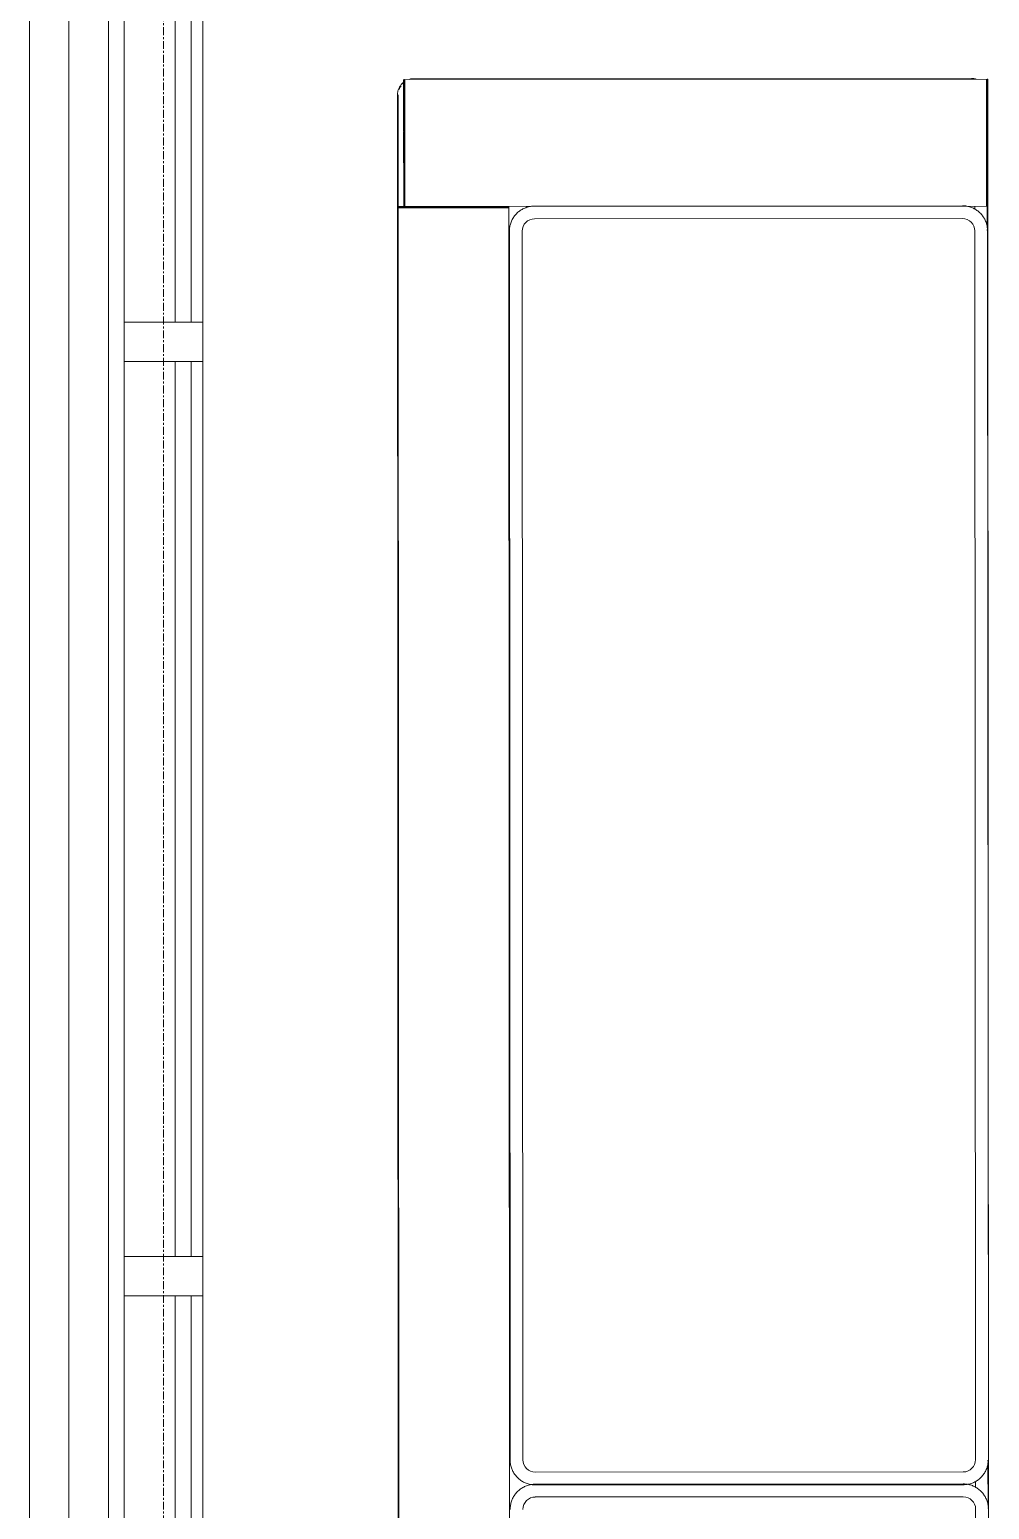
# Model space of a CAD drawing. Header units: inches. Extents: x -1714 to 1984, y -1043 to 970.
# Drawn here: x -1413.4 to -1352.4, y -6.3 to 87.7 of the extents above; entities that cross this region are included whole.
import ezdxf

# ---------------------------------------------------------------- set-up
doc = ezdxf.new("R2010")
doc.units = ezdxf.units.IN
doc.header["$MEASUREMENT"] = 0
doc.linetypes.add('Grid Line 1_2_', pattern=[0.875, 0.5, -0.125, 0.125, -0.125])
for name, color, linetype, lineweight in [('A-GENM', 13, 'Continuous', 9), ('A-GLAZ-CURT', 52, 'Continuous', 9), ('A-GLAZ-CWMG', 51, 'Continuous', 9), ('I-FURN', 30, 'Continuous', 9), ('Q-SPCQ', 91, 'Continuous', 9), ('S-BEAM', 12, 'Continuous', 9), ('S-GRID', 1, 'Continuous', 9)]:
    doc.layers.add(name, color=color, linetype=linetype, lineweight=lineweight)

# ---------------------------------------------------------------- blocks, each defined once
blk = doc.blocks.new('System Panel - Glazed-1362949-L2 - Architectural')
at = {"layer": 'A-GLAZ-CURT', "lineweight": 13}
for p, q in [((27.792, 1.75), (-27.792, 1.75)), ((-27.792, 1.75), (-27.792, 0.75)), ((27.792, 0.75), (27.792, 1.75)), ((-27.792, 0.75), (27.792, 0.75))]:
    blk.add_line(p, q, dxfattribs=at)
blk = doc.blocks.new('System Panel - Glazed-1362950-L2 - Architectural')
at = {"layer": 'A-GLAZ-CURT', "lineweight": 13}
for p, q in [((28.417, 1.75), (-28.417, 1.75)), ((-28.417, 1.75), (-28.417, 0.75)), ((28.417, 0.75), (28.417, 1.75)), ((-28.417, 0.75), (28.417, 0.75))]:
    blk.add_line(p, q, dxfattribs=at)
blk = doc.blocks.new('Rectangular Mullion - 2_5_ x 5_ rectangular-1362945-L2 - Architectural')
at = {"layer": 'A-GLAZ-CWMG'}
for p, q in [((-1407.351, 69.127), (-1407.351, 124.71)), ((-1402.351, 69.127), (-1402.351, 124.71))]:
    blk.add_line(p, q, dxfattribs=at)
blk = doc.blocks.new('Rectangular Mullion - 2_5_ x 5_ rectangular-1362946-L2 - Architectural')
at = {"layer": 'A-GLAZ-CWMG'}
for p, q in [((-1407.351, 9.793), (-1407.351, 66.627)), ((-1402.351, 9.793), (-1402.351, 66.627))]:
    blk.add_line(p, q, dxfattribs=at)
blk = doc.blocks.new('Rectangular Mullion - 2_5_ x 5_ rectangular-1362690-L2 - Architectural')
at = {"layer": 'A-GLAZ-CWMG', "lineweight": 20}
for p, q in [((-1.25, 2.5), (1.25, 2.5)), ((-1.25, -2.5), (-1.25, 2.5)), ((1.25, 2.5), (1.25, -2.5)), ((1.25, -2.5), (-1.25, -2.5))]:
    blk.add_line(p, q, dxfattribs=at)
blk = doc.blocks.new('Kawneer Versoleil Sunshade - 6_ Blade At 5_-1422621-L2 - Architectural')
at = {"layer": 'A-GENM'}
for p, q in [((186.87, 2.5), (-180.255, 2.5)), ((186.87, 2.5), (-180.255, 2.5)), ((-180.255, -2.5), (186.87, -2.5))]:
    blk.add_line(p, q, dxfattribs=at)
at = {"layer": 'S-BEAM'}
for p, q in [((186.87, 2.5), (-180.255, 2.5)), ((-180.255, 0), (186.87, 0)), ((-180.255, -2.5), (186.87, -2.5))]:
    blk.add_line(p, q, dxfattribs=at)
blk = doc.blocks.new('3_Seater_Sofa_-_Fully_Parametric_16203 _1_ - 3_Seater_Sofa_-_Fully_Parametric_16203 _1_-1473010-L2 - Architectural')
at = {"layer": 'I-FURN'}
for p, q in [((-89.231, 37.402), (-89.231, 0.394)), ((-89.026, 37.402), (-89.231, 37.402)), ((-88.548, 37.402), (-89.026, 37.402)), ((-83.238, 37.402), (-88.548, 37.402)), ((-88.49, 37.412), (-88.529, 37.401)), ((-85.891, 37.441), (-88.443, 37.441)), ((-84.536, 37.441), (-85.553, 37.441)), ((-81.947, 37.441), (-84.208, 37.441)), ((-82.648, 37.402), (-83.238, 37.402)), ((-81.16, 37.402), (-82.648, 37.402)), ((81.947, 37.441), (-81.947, 37.441)), ((-81.2, 37.362), (-81.201, 37.362)), ((-81.16, 3.919), (-81.16, 37.402)), ((-79.787, 37.401), (-81.16, 37.401)), ((-79.619, 37.401), (-79.682, 37.401)), ((-1.575, 37.427), (-79.585, 37.427)), ((-1.477, 37.401), (-1.54, 37.401)), ((1.373, 37.401), (-1.373, 37.401)), ((1.54, 37.401), (1.477, 37.401)), ((79.585, 37.427), (1.575, 37.427)), ((-89.27, 36.417), (-89.27, 0.984)), ((-81.185, 35.827), (-81.185, 8.661)), ((-80.975, 36.614), (-81.163, 36.614)), ((-80.975, 36.614), (-81.163, 36.614)), ((-80.372, 35.827), (-80.372, 8.661)), ((-80.372, 35.827), (-80.372, 8.661)), ((-1.575, 36.614), (-79.585, 36.614)), ((-1.575, 36.614), (-79.585, 36.614)), ((-0.787, 8.661), (-0.787, 35.827)), ((-0.787, 8.661), (-0.787, 35.827)), ((0.185, 36.614), (-0.185, 36.614)), ((0.185, 36.614), (-0.185, 36.614)), ((-0.025, 35.827), (-0.025, 8.661)), ((0.025, 8.661), (0.025, 35.827)), ((0.787, 35.827), (0.787, 8.661)), ((0.787, 35.827), (0.787, 8.661)), ((79.585, 36.614), (1.575, 36.614)), ((79.585, 36.614), (1.575, 36.614)), ((-79.585, 7.874), (-1.575, 7.874)), ((-79.585, 7.874), (-1.575, 7.874)), ((81.12, 7.026), (-81.12, 7.026)), ((-81.12, 7.026), (-81.12, 4.664)), ((-81.081, 6.952), (-81.081, 6.904)), ((-79.585, 7.062), (-1.575, 7.062)), ((-81.16, 3.919), (-81.16, 0.787)), ((-81.12, 4.664), (-81.12, 3.919)), ((-81.12, 0.787), (-81.12, 3.919)), ((-81.081, 0.787), (-81.081, 3.919)), ((-89.231, 0.394), (-89.026, 0.394)), ((-89.026, 0.394), (-88.548, 0.394)), ((-88.548, 0.394), (-83.238, 0.394)), ((-88.443, 0.354), (-87.57, 0.354)), ((-88.246, 0.001), (-81.12, 0.001)), ((-87.24, 0.354), (-86.219, 0.354)), ((-85.88, 0.354), (-81.947, 0.354)), ((-83.238, 0.394), (-82.648, 0.394)), ((-82.648, 0.394), (-81.16, 0.394)), ((-81.16, 0.394), (-81.16, 0.787)), ((-81.12, 0.787), (-81.12, 0)), ((-88.246, -0.039), (88.246, -0.039)), ((-81.12, 0), (81.12, 0))]:
    blk.add_line(p, q, dxfattribs=at)
at = {"layer": 'I-FURN', "flags": 128}
for points in [[(-89.227, 36.711), (-89.238, 36.671), (-89.247, 36.632), (-89.255, 36.591), (-89.261, 36.551), (-89.266, 36.51), (-89.269, 36.469), (-89.27, 36.428), (-89.27, 36.417)], [(-89.23, 37.403), (-89.23, 37.405), (-89.23, 37.406), (-89.23, 37.408), (-89.23, 37.409), (-89.229, 37.411), (-89.229, 37.412), (-89.229, 37.414), (-89.228, 37.415), (-89.227, 37.417), (-89.227, 37.418), (-89.226, 37.42), (-89.225, 37.421), (-89.224, 37.422), (-89.224, 37.424), (-89.223, 37.425), (-89.222, 37.426), (-89.221, 37.428), (-89.22, 37.429), (-89.219, 37.43), (-89.217, 37.431), (-89.216, 37.432), (-89.215, 37.433), (-89.214, 37.434), (-89.212, 37.435), (-89.211, 37.436), (-89.21, 37.436), (-89.208, 37.437), (-89.207, 37.438), (-89.205, 37.438), (-89.204, 37.439), (-89.202, 37.439), (-89.201, 37.44), (-89.199, 37.44), (-89.198, 37.44), (-89.196, 37.441), (-89.195, 37.441), (-89.193, 37.441), (-89.192, 37.441), (-89.191, 37.441)], [(-89.191, 37.441), (-89.191, 37.441), (-89.189, 37.441), (-89.186, 37.441), (-89.182, 37.441), (-89.176, 37.441), (-89.17, 37.441), (-89.162, 37.441), (-89.153, 37.441), (-89.143, 37.441), (-89.132, 37.441), (-89.12, 37.441), (-89.107, 37.441), (-89.092, 37.441), (-89.077, 37.441), (-89.06, 37.441), (-89.043, 37.441), (-89.025, 37.441), (-89.005, 37.441), (-88.985, 37.441), (-88.964, 37.441), (-88.942, 37.441)], [(-89.007, 37.441), (-89.02, 37.441), (-89.032, 37.441), (-89.043, 37.441), (-89.055, 37.441), (-89.066, 37.441), (-89.076, 37.441), (-89.086, 37.441), (-89.096, 37.441), (-89.106, 37.441), (-89.115, 37.441), (-89.123, 37.441), (-89.131, 37.441), (-89.139, 37.441), (-89.146, 37.441), (-89.153, 37.441), (-89.159, 37.441), (-89.165, 37.441), (-89.17, 37.441), (-89.174, 37.441), (-89.178, 37.441), (-89.182, 37.441), (-89.185, 37.441), (-89.187, 37.441), (-89.189, 37.441), (-89.19, 37.441), (-89.191, 37.441), (-89.191, 37.441)], [(-89.191, 37.362), (-89.191, 37.362), (-89.19, 37.362), (-89.189, 37.362), (-89.187, 37.362), (-89.184, 37.362), (-89.181, 37.362), (-89.177, 37.362), (-89.173, 37.362), (-89.168, 37.362), (-89.163, 37.362), (-89.157, 37.362), (-89.151, 37.362), (-89.144, 37.362), (-89.137, 37.362), (-89.129, 37.362), (-89.121, 37.362), (-89.112, 37.362), (-89.103, 37.362), (-89.094, 37.362), (-89.084, 37.362), (-89.073, 37.362), (-89.063, 37.362), (-89.051, 37.362), (-89.04, 37.362), (-89.028, 37.362), (-89.016, 37.362), (-89.007, 37.362)], [(-88.545, 37.441), (-88.592, 37.441), (-88.639, 37.441), (-88.685, 37.441), (-88.731, 37.441), (-88.777, 37.441), (-88.822, 37.441), (-88.867, 37.441), (-88.911, 37.441), (-88.954, 37.441), (-88.996, 37.441), (-89.007, 37.441)], [(-89.007, 37.362), (-88.965, 37.362), (-88.922, 37.362), (-88.879, 37.362), (-88.834, 37.362), (-88.789, 37.362), (-88.744, 37.362), (-88.698, 37.362), (-88.651, 37.362), (-88.604, 37.362), (-88.557, 37.362), (-88.545, 37.362)], [(-88.629, 37.441), (-88.6, 37.441), (-88.57, 37.441), (-88.541, 37.441), (-88.511, 37.441), (-88.481, 37.441), (-88.451, 37.441), (-88.443, 37.441)], [(-83.246, 37.441), (-83.991, 37.441), (-84.742, 37.441), (-85.495, 37.441), (-86.251, 37.441), (-87.008, 37.441), (-87.764, 37.441), (-88.519, 37.441), (-88.545, 37.441)], [(-88.545, 37.362), (-87.79, 37.362), (-87.034, 37.362), (-86.277, 37.362), (-85.521, 37.362), (-84.767, 37.362), (-84.017, 37.362), (-83.271, 37.362), (-83.246, 37.362)], [(-82.685, 37.441), (-82.696, 37.441), (-82.708, 37.441), (-82.721, 37.441), (-82.735, 37.441), (-82.75, 37.441), (-82.766, 37.441), (-82.783, 37.441), (-82.801, 37.441), (-82.82, 37.441), (-82.84, 37.441), (-82.861, 37.441), (-82.883, 37.441), (-82.905, 37.441), (-82.929, 37.441), (-82.953, 37.441), (-82.977, 37.441), (-83.003, 37.441), (-83.029, 37.441), (-83.055, 37.441), (-83.082, 37.441), (-83.11, 37.441), (-83.138, 37.441), (-83.166, 37.441), (-83.195, 37.441), (-83.224, 37.441), (-83.246, 37.441)], [(-83.246, 37.362), (-83.216, 37.362), (-83.187, 37.362), (-83.159, 37.362), (-83.13, 37.362), (-83.102, 37.362), (-83.075, 37.362), (-83.048, 37.362), (-83.022, 37.362), (-82.996, 37.362), (-82.971, 37.362), (-82.946, 37.362), (-82.922, 37.362), (-82.899, 37.362), (-82.877, 37.362), (-82.856, 37.362), (-82.835, 37.362), (-82.815, 37.362), (-82.796, 37.362), (-82.778, 37.362), (-82.762, 37.362), (-82.746, 37.362), (-82.731, 37.362), (-82.717, 37.362), (-82.704, 37.362), (-82.693, 37.362), (-82.685, 37.362)], [(-81.199, 37.441), (-81.218, 37.441), (-81.277, 37.441), (-81.374, 37.441), (-81.51, 37.441), (-81.684, 37.441), (-81.896, 37.441), (-82.147, 37.441), (-82.434, 37.441), (-82.685, 37.441)], [(-82.685, 37.362), (-82.368, 37.362), (-82.089, 37.362), (-81.847, 37.362), (-81.643, 37.362), (-81.477, 37.362), (-81.349, 37.362), (-81.261, 37.362), (-81.211, 37.362), (-81.199, 37.362)], [(-81.947, 37.441), (-81.917, 37.441), (-81.887, 37.441), (-81.857, 37.441), (-81.828, 37.441), (-81.798, 37.441), (-81.769, 37.441), (-81.74, 37.441), (-81.712, 37.441), (-81.684, 37.441), (-81.656, 37.441), (-81.628, 37.441), (-81.602, 37.441), (-81.575, 37.441), (-81.55, 37.441), (-81.525, 37.441), (-81.5, 37.441), (-81.477, 37.441), (-81.454, 37.441), (-81.432, 37.441), (-81.41, 37.441), (-81.39, 37.441), (-81.371, 37.441), (-81.352, 37.441), (-81.334, 37.441), (-81.318, 37.441), (-81.302, 37.441), (-81.287, 37.441), (-81.274, 37.441), (-81.261, 37.441), (-81.25, 37.441), (-81.24, 37.441), (-81.23, 37.441), (-81.222, 37.441), (-81.216, 37.441), (-81.21, 37.441), (-81.205, 37.441), (-81.202, 37.441), (-81.2, 37.441), (-81.199, 37.441)], [(-81.199, 37.441), (-81.197, 37.441), (-81.196, 37.441), (-81.194, 37.441), (-81.193, 37.44), (-81.191, 37.44), (-81.19, 37.44), (-81.188, 37.439), (-81.187, 37.439), (-81.185, 37.438), (-81.184, 37.438), (-81.182, 37.437), (-81.181, 37.436), (-81.179, 37.436), (-81.178, 37.435), (-81.177, 37.434), (-81.175, 37.433), (-81.174, 37.432), (-81.173, 37.431), (-81.172, 37.43), (-81.171, 37.429), (-81.17, 37.428), (-81.169, 37.427), (-81.168, 37.425), (-81.167, 37.424), (-81.166, 37.423), (-81.165, 37.422), (-81.164, 37.42), (-81.164, 37.419), (-81.163, 37.417), (-81.162, 37.416), (-81.162, 37.414), (-81.161, 37.413), (-81.161, 37.411), (-81.161, 37.41), (-81.16, 37.408), (-81.16, 37.407), (-81.16, 37.405), (-81.16, 37.404), (-81.16, 37.402), (-81.16, 37.402)], [(-81.16, 37.402), (-81.16, 37.4), (-81.16, 37.398), (-81.16, 37.397), (-81.16, 37.395), (-81.16, 37.394), (-81.161, 37.392), (-81.161, 37.391), (-81.162, 37.389), (-81.162, 37.388), (-81.163, 37.386), (-81.163, 37.385), (-81.164, 37.383), (-81.165, 37.382), (-81.166, 37.381), (-81.167, 37.379), (-81.167, 37.378), (-81.168, 37.377), (-81.169, 37.376), (-81.17, 37.374), (-81.172, 37.373), (-81.173, 37.372), (-81.174, 37.371), (-81.175, 37.37), (-81.176, 37.369), (-81.178, 37.368), (-81.179, 37.368), (-81.18, 37.367), (-81.182, 37.366), (-81.183, 37.365), (-81.185, 37.365), (-81.186, 37.364), (-81.188, 37.364), (-81.189, 37.363), (-81.191, 37.363), (-81.192, 37.363), (-81.194, 37.363), (-81.195, 37.362), (-81.197, 37.362), (-81.199, 37.362)], [(-79.585, 37.427), (-79.649, 37.425), (-79.713, 37.422), (-79.776, 37.415), (-79.84, 37.406), (-79.903, 37.395), (-79.965, 37.381), (-80.027, 37.364), (-80.088, 37.345), (-80.148, 37.324), (-80.208, 37.3), (-80.266, 37.274), (-80.324, 37.246), (-80.38, 37.215), (-80.435, 37.182), (-80.488, 37.147), (-80.54, 37.11), (-80.591, 37.071), (-80.64, 37.03), (-80.687, 36.986), (-80.733, 36.941), (-80.776, 36.895), (-80.818, 36.846), (-80.858, 36.796), (-80.895, 36.744), (-80.931, 36.691), (-80.965, 36.637), (-80.996, 36.581), (-81.025, 36.524), (-81.052, 36.466), (-81.076, 36.407), (-81.098, 36.346), (-81.118, 36.285), (-81.135, 36.224), (-81.149, 36.162), (-81.161, 36.099), (-81.171, 36.035), (-81.178, 35.972), (-81.183, 35.908), (-81.185, 35.844)], [(-79.585, 37.427), (-79.649, 37.425), (-79.713, 37.422), (-79.776, 37.415), (-79.84, 37.406), (-79.903, 37.395), (-79.965, 37.381), (-80.027, 37.364), (-80.088, 37.345), (-80.148, 37.324), (-80.208, 37.3), (-80.266, 37.274), (-80.324, 37.246), (-80.38, 37.215), (-80.435, 37.182), (-80.488, 37.147), (-80.54, 37.11), (-80.591, 37.071), (-80.64, 37.03), (-80.687, 36.986), (-80.733, 36.941), (-80.776, 36.895), (-80.818, 36.846), (-80.858, 36.796), (-80.895, 36.744), (-80.931, 36.691), (-80.965, 36.637), (-80.996, 36.581), (-81.025, 36.524), (-81.052, 36.466), (-81.076, 36.407), (-81.098, 36.346), (-81.118, 36.285), (-81.135, 36.224), (-81.149, 36.162), (-81.161, 36.099), (-81.171, 36.035), (-81.178, 35.972), (-81.183, 35.908), (-81.185, 35.844), (-81.185, 35.827)], [(0.025, 35.827), (0.024, 35.891), (0.02, 35.955), (0.014, 36.018), (0.005, 36.082), (-0.007, 36.145), (-0.021, 36.207), (-0.037, 36.269), (-0.056, 36.33), (-0.077, 36.39), (-0.101, 36.45), (-0.127, 36.508), (-0.156, 36.566), (-0.186, 36.622), (-0.219, 36.677), (-0.254, 36.73), (-0.292, 36.782), (-0.331, 36.833), (-0.372, 36.882), (-0.415, 36.929), (-0.46, 36.974), (-0.507, 37.018), (-0.555, 37.06), (-0.606, 37.1), (-0.657, 37.137), (-0.71, 37.173), (-0.765, 37.207), (-0.821, 37.238), (-0.878, 37.267), (-0.936, 37.294), (-0.995, 37.318), (-1.055, 37.34), (-1.116, 37.359), (-1.178, 37.377), (-1.24, 37.391), (-1.303, 37.403), (-1.366, 37.413), (-1.43, 37.42), (-1.494, 37.425), (-1.558, 37.427), (-1.575, 37.427)], [(0.005, 36.082), (-0.007, 36.145), (-0.021, 36.207), (-0.037, 36.269), (-0.056, 36.33), (-0.077, 36.39), (-0.101, 36.45), (-0.127, 36.508), (-0.156, 36.566), (-0.186, 36.622), (-0.219, 36.677), (-0.254, 36.73), (-0.292, 36.782), (-0.331, 36.833), (-0.372, 36.882), (-0.415, 36.929), (-0.46, 36.974), (-0.507, 37.018), (-0.555, 37.06), (-0.606, 37.1), (-0.657, 37.137), (-0.71, 37.173), (-0.765, 37.207), (-0.821, 37.238), (-0.878, 37.267), (-0.936, 37.294), (-0.995, 37.318), (-1.055, 37.34), (-1.116, 37.359), (-1.178, 37.377), (-1.24, 37.391), (-1.303, 37.403), (-1.366, 37.413), (-1.43, 37.42), (-1.494, 37.425), (-1.558, 37.427)], [(1.575, 37.427), (1.511, 37.425), (1.447, 37.422), (1.383, 37.415), (1.32, 37.406), (1.257, 37.395), (1.195, 37.381), (1.133, 37.364), (1.072, 37.345), (1.011, 37.324), (0.952, 37.3), (0.893, 37.274), (0.836, 37.246), (0.78, 37.215), (0.725, 37.182), (0.671, 37.147), (0.619, 37.11), (0.569, 37.071), (0.52, 37.03), (0.473, 36.986), (0.427, 36.941), (0.383, 36.895), (0.342, 36.846), (0.302, 36.796), (0.264, 36.744), (0.229, 36.691), (0.195, 36.637), (0.164, 36.581), (0.135, 36.524), (0.108, 36.466), (0.084, 36.407), (0.062, 36.346), (0.042, 36.285), (0.025, 36.224), (0.01, 36.162), (-0.002, 36.099), (-0.011, 36.035), (-0.019, 35.972), (-0.023, 35.908), (-0.025, 35.844), (-0.025, 35.827)], [(1.575, 37.427), (1.511, 37.425), (1.447, 37.422), (1.383, 37.415), (1.32, 37.406), (1.257, 37.395), (1.195, 37.381), (1.133, 37.364), (1.072, 37.345), (1.011, 37.324), (0.952, 37.3), (0.893, 37.274), (0.836, 37.246), (0.78, 37.215), (0.725, 37.182), (0.671, 37.147), (0.619, 37.11), (0.569, 37.071), (0.52, 37.03), (0.473, 36.986), (0.427, 36.941), (0.383, 36.895), (0.342, 36.846), (0.302, 36.796), (0.264, 36.744), (0.229, 36.691), (0.195, 36.637), (0.164, 36.581), (0.135, 36.524), (0.108, 36.466), (0.084, 36.407), (0.062, 36.346), (0.042, 36.285), (0.025, 36.224), (0.01, 36.162), (-0.002, 36.099)], [(-89.255, 36.591), (-89.261, 36.551), (-89.266, 36.51), (-89.269, 36.469), (-89.27, 36.428), (-89.27, 36.417)], [(-81.185, 8.661), (-81.183, 8.597), (-81.18, 8.534), (-81.173, 8.47), (-81.164, 8.407), (-81.153, 8.344), (-81.139, 8.281), (-81.122, 8.219), (-81.104, 8.158), (-81.082, 8.098), (-81.058, 8.038), (-81.032, 7.98), (-81.004, 7.923), (-80.973, 7.866), (-80.94, 7.812), (-80.905, 7.758), (-80.868, 7.706), (-80.829, 7.655), (-80.788, 7.606), (-80.745, 7.559), (-80.699, 7.514), (-80.653, 7.47), (-80.604, 7.428), (-80.554, 7.389), (-80.502, 7.351), (-80.449, 7.315), (-80.395, 7.282), (-80.339, 7.25), (-80.282, 7.221), (-80.224, 7.195), (-80.165, 7.17), (-80.104, 7.148), (-80.044, 7.129), (-79.982, 7.112), (-79.92, 7.097), (-79.857, 7.085), (-79.794, 7.075), (-79.73, 7.068), (-79.666, 7.064), (-79.602, 7.062)], [(-81.185, 8.661), (-81.183, 8.597), (-81.18, 8.534), (-81.173, 8.47), (-81.164, 8.407), (-81.153, 8.344), (-81.139, 8.281), (-81.122, 8.219), (-81.104, 8.158), (-81.082, 8.098), (-81.058, 8.038), (-81.032, 7.98), (-81.004, 7.923), (-80.973, 7.866), (-80.94, 7.812), (-80.905, 7.758), (-80.868, 7.706), (-80.829, 7.655), (-80.788, 7.606), (-80.745, 7.559), (-80.699, 7.514), (-80.653, 7.47), (-80.604, 7.428), (-80.554, 7.389), (-80.502, 7.351), (-80.449, 7.315), (-80.395, 7.282), (-80.339, 7.25), (-80.282, 7.221), (-80.224, 7.195), (-80.165, 7.17), (-80.104, 7.148), (-80.044, 7.129), (-79.982, 7.112), (-79.92, 7.097), (-79.857, 7.085), (-79.794, 7.075), (-79.73, 7.068), (-79.666, 7.064), (-79.602, 7.062), (-79.585, 7.062)], [(-1.575, 7.062), (-1.511, 7.063), (-1.447, 7.067), (-1.383, 7.073), (-1.32, 7.082), (-1.257, 7.093), (-1.195, 7.107), (-1.133, 7.124), (-1.072, 7.143), (-1.011, 7.164), (-0.952, 7.188), (-0.893, 7.214), (-0.836, 7.242), (-0.78, 7.273), (-0.725, 7.306), (-0.671, 7.341), (-0.619, 7.378), (-0.569, 7.417), (-0.52, 7.459), (-0.473, 7.502), (-0.427, 7.547), (-0.383, 7.594), (-0.342, 7.642), (-0.302, 7.692), (-0.264, 7.744), (-0.229, 7.797), (-0.195, 7.852), (-0.164, 7.907), (-0.135, 7.964), (-0.108, 8.023), (-0.084, 8.082), (-0.062, 8.142), (-0.042, 8.203), (-0.025, 8.264), (-0.01, 8.327), (0.002, 8.389), (0.011, 8.453), (0.019, 8.516), (0.023, 8.58), (0.025, 8.644), (0.025, 8.661)], [(-0.025, 8.661), (-0.024, 8.597), (-0.02, 8.534), (-0.014, 8.47), (-0.005, 8.407), (0.007, 8.344), (0.021, 8.281), (0.037, 8.219), (0.056, 8.158), (0.077, 8.098), (0.101, 8.038), (0.127, 7.98), (0.156, 7.923), (0.186, 7.866), (0.219, 7.812), (0.254, 7.758), (0.292, 7.706), (0.331, 7.655), (0.372, 7.606), (0.415, 7.559), (0.46, 7.514), (0.507, 7.47), (0.555, 7.428), (0.606, 7.389), (0.657, 7.351), (0.71, 7.315), (0.765, 7.282), (0.821, 7.25), (0.878, 7.221), (0.936, 7.195), (0.995, 7.17), (1.055, 7.148), (1.116, 7.129), (1.178, 7.112), (1.24, 7.097), (1.303, 7.085), (1.366, 7.075), (1.43, 7.068), (1.494, 7.064), (1.558, 7.062), (1.575, 7.062)], [(-1.575, 7.062), (-1.511, 7.063), (-1.447, 7.067), (-1.383, 7.073), (-1.32, 7.082), (-1.257, 7.093), (-1.195, 7.107), (-1.133, 7.124), (-1.072, 7.143), (-1.011, 7.164), (-0.952, 7.188), (-0.893, 7.214), (-0.836, 7.242), (-0.78, 7.273), (-0.725, 7.306), (-0.671, 7.341), (-0.619, 7.378), (-0.569, 7.417), (-0.52, 7.459), (-0.473, 7.502), (-0.427, 7.547), (-0.383, 7.594), (-0.342, 7.642), (-0.302, 7.692), (-0.264, 7.744), (-0.229, 7.797), (-0.195, 7.852), (-0.164, 7.907), (-0.135, 7.964), (-0.108, 8.023), (-0.084, 8.082), (-0.062, 8.142), (-0.042, 8.203), (-0.025, 8.264), (-0.01, 8.327), (0.002, 8.389)], [(-0.005, 8.407), (0.007, 8.344), (0.021, 8.281), (0.037, 8.219), (0.056, 8.158), (0.077, 8.098), (0.101, 8.038), (0.127, 7.98), (0.156, 7.923), (0.186, 7.866), (0.219, 7.812), (0.254, 7.758), (0.292, 7.706), (0.331, 7.655), (0.372, 7.606), (0.415, 7.559), (0.46, 7.514), (0.507, 7.47), (0.555, 7.428), (0.606, 7.389), (0.657, 7.351), (0.71, 7.315), (0.765, 7.282), (0.821, 7.25), (0.878, 7.221), (0.936, 7.195), (0.995, 7.17), (1.055, 7.148), (1.116, 7.129), (1.178, 7.112), (1.24, 7.097), (1.303, 7.085), (1.366, 7.075), (1.43, 7.068), (1.494, 7.064), (1.558, 7.062)], [(-81.16, 6.987), (-81.16, 6.988), (-81.16, 6.99), (-81.159, 6.992), (-81.159, 6.993), (-81.159, 6.995), (-81.159, 6.996), (-81.158, 6.998), (-81.158, 6.999), (-81.157, 7.001), (-81.157, 7.002), (-81.156, 7.004), (-81.155, 7.005), (-81.154, 7.006), (-81.154, 7.008), (-81.153, 7.009), (-81.152, 7.01), (-81.151, 7.012), (-81.15, 7.013), (-81.149, 7.014), (-81.148, 7.015), (-81.147, 7.016), (-81.145, 7.017), (-81.144, 7.018), (-81.143, 7.019), (-81.142, 7.02), (-81.14, 7.021), (-81.139, 7.022), (-81.137, 7.022), (-81.136, 7.023), (-81.135, 7.024), (-81.133, 7.024), (-81.132, 7.025), (-81.13, 7.025), (-81.129, 7.025), (-81.127, 7.026), (-81.125, 7.026), (-81.124, 7.026), (-81.122, 7.026), (-81.121, 7.026), (-81.12, 7.026)], [(-81.16, 6.987), (-81.16, 6.952), (-81.16, 6.846), (-81.16, 6.67), (-81.16, 6.424), (-81.16, 6.109), (-81.16, 5.724), (-81.16, 5.271), (-81.16, 4.75), (-81.16, 4.627)], [(-81.16, 6.904), (-81.16, 6.977), (-81.16, 6.987)], [(-81.12, 7.026), (-81.119, 7.026), (-81.117, 7.026), (-81.116, 7.026), (-81.114, 7.026), (-81.112, 7.025), (-81.111, 7.025), (-81.109, 7.025), (-81.108, 7.024), (-81.106, 7.024), (-81.105, 7.023), (-81.104, 7.023), (-81.102, 7.022), (-81.101, 7.021), (-81.099, 7.02), (-81.098, 7.019), (-81.097, 7.018), (-81.096, 7.018), (-81.094, 7.017), (-81.093, 7.015), (-81.092, 7.014), (-81.091, 7.013), (-81.09, 7.012), (-81.089, 7.011), (-81.088, 7.009), (-81.087, 7.008), (-81.086, 7.007), (-81.086, 7.005), (-81.085, 7.004), (-81.084, 7.003), (-81.084, 7.001), (-81.083, 7), (-81.083, 6.998), (-81.082, 6.997), (-81.082, 6.995), (-81.081, 6.994), (-81.081, 6.992), (-81.081, 6.99), (-81.081, 6.989), (-81.081, 6.987), (-81.081, 6.987)], [(-81.081, 4.627), (-81.081, 5.162), (-81.081, 5.63), (-81.081, 6.03), (-81.081, 6.361), (-81.081, 6.622), (-81.081, 6.813), (-81.081, 6.934), (-81.081, 6.985), (-81.081, 6.987)], [(-81.16, 4.627), (-81.16, 4.617), (-81.16, 4.605), (-81.16, 4.593), (-81.16, 4.579), (-81.16, 4.565), (-81.16, 4.549), (-81.16, 4.532), (-81.16, 4.515), (-81.16, 4.496), (-81.16, 4.477), (-81.16, 4.456), (-81.16, 4.435), (-81.16, 4.413), (-81.16, 4.39), (-81.16, 4.367), (-81.16, 4.342), (-81.16, 4.317), (-81.16, 4.292), (-81.16, 4.266), (-81.16, 4.239), (-81.16, 4.212), (-81.16, 4.184), (-81.16, 4.156), (-81.16, 4.127), (-81.16, 4.098), (-81.16, 4.069), (-81.16, 4.039), (-81.16, 4.01), (-81.16, 3.98), (-81.16, 3.95), (-81.16, 3.92), (-81.16, 3.919)], [(-81.081, 3.919), (-81.081, 3.949), (-81.081, 3.979), (-81.081, 4.008), (-81.081, 4.038), (-81.081, 4.067), (-81.081, 4.097), (-81.081, 4.126), (-81.081, 4.154), (-81.081, 4.182), (-81.081, 4.21), (-81.081, 4.237), (-81.081, 4.264), (-81.081, 4.291), (-81.081, 4.316), (-81.081, 4.341), (-81.081, 4.366), (-81.081, 4.389), (-81.081, 4.412), (-81.081, 4.434), (-81.081, 4.455), (-81.081, 4.476), (-81.081, 4.495), (-81.081, 4.514), (-81.081, 4.532), (-81.081, 4.548), (-81.081, 4.564), (-81.081, 4.579), (-81.081, 4.592), (-81.081, 4.605), (-81.081, 4.616), (-81.081, 4.626), (-81.081, 4.627)], [(-89.27, 0.984), (-89.269, 0.943), (-89.267, 0.902), (-89.263, 0.862), (-89.257, 0.821), (-89.249, 0.781), (-89.241, 0.741), (-89.23, 0.701)], [(-89.27, 0.984), (-89.269, 0.943), (-89.267, 0.902), (-89.263, 0.862), (-89.257, 0.821), (-89.249, 0.781)], [(-89.191, 0.354), (-89.193, 0.354), (-89.194, 0.354), (-89.196, 0.355), (-89.197, 0.355), (-89.199, 0.355), (-89.2, 0.355), (-89.202, 0.356), (-89.204, 0.356), (-89.205, 0.357), (-89.206, 0.357), (-89.208, 0.358), (-89.209, 0.359), (-89.211, 0.36), (-89.212, 0.36), (-89.213, 0.361), (-89.215, 0.362), (-89.216, 0.363), (-89.217, 0.364), (-89.218, 0.365), (-89.219, 0.366), (-89.22, 0.367), (-89.221, 0.369), (-89.222, 0.37), (-89.223, 0.371), (-89.224, 0.372), (-89.225, 0.374), (-89.226, 0.375), (-89.227, 0.377), (-89.227, 0.378), (-89.228, 0.379), (-89.228, 0.381), (-89.229, 0.382), (-89.229, 0.384), (-89.23, 0.385), (-89.23, 0.387), (-89.23, 0.389), (-89.23, 0.39), (-89.23, 0.392)], [(-89.007, 0.433), (-89.02, 0.433), (-89.032, 0.433), (-89.043, 0.433), (-89.055, 0.433), (-89.066, 0.433), (-89.076, 0.433), (-89.086, 0.433), (-89.096, 0.433), (-89.106, 0.433), (-89.115, 0.433), (-89.123, 0.433), (-89.131, 0.433), (-89.139, 0.433), (-89.146, 0.433), (-89.153, 0.433), (-89.159, 0.433), (-89.165, 0.433), (-89.17, 0.433), (-89.174, 0.433), (-89.178, 0.433), (-89.182, 0.433), (-89.185, 0.433), (-89.187, 0.433), (-89.189, 0.433), (-89.19, 0.433), (-89.191, 0.433), (-89.191, 0.433)], [(-88.958, 0.354), (-88.98, 0.354), (-89, 0.354), (-89.02, 0.354), (-89.038, 0.354), (-89.056, 0.354), (-89.073, 0.354), (-89.088, 0.354), (-89.103, 0.354), (-89.116, 0.354), (-89.129, 0.354), (-89.14, 0.354), (-89.151, 0.354), (-89.16, 0.354), (-89.168, 0.354), (-89.175, 0.354), (-89.18, 0.354), (-89.185, 0.354), (-89.188, 0.354), (-89.19, 0.354), (-89.191, 0.354)], [(-89.191, 0.354), (-89.191, 0.354), (-89.19, 0.354), (-89.189, 0.354), (-89.187, 0.354), (-89.184, 0.354), (-89.181, 0.354), (-89.177, 0.354), (-89.173, 0.354), (-89.168, 0.354), (-89.163, 0.354), (-89.157, 0.354), (-89.151, 0.354), (-89.144, 0.354), (-89.137, 0.354), (-89.129, 0.354), (-89.121, 0.354), (-89.112, 0.354), (-89.103, 0.354), (-89.094, 0.354), (-89.084, 0.354), (-89.073, 0.354), (-89.063, 0.354), (-89.051, 0.354), (-89.04, 0.354), (-89.028, 0.354), (-89.016, 0.354), (-89.007, 0.354)], [(-89.091, 0.406), (-89.067, 0.373), (-89.042, 0.341), (-89.016, 0.309), (-88.988, 0.279), (-88.959, 0.25), (-88.929, 0.222), (-88.898, 0.195), (-88.866, 0.17), (-88.833, 0.146), (-88.799, 0.123), (-88.764, 0.101), (-88.729, 0.081), (-88.692, 0.063), (-88.655, 0.046), (-88.617, 0.03), (-88.579, 0.016), (-88.54, 0.004), (-88.5, -0.007), (-88.46, -0.017), (-88.42, -0.024), (-88.38, -0.031), (-88.339, -0.035), (-88.298, -0.038), (-88.257, -0.039), (-88.246, -0.039)], [(-89.091, 0.406), (-89.067, 0.373), (-89.042, 0.341), (-89.016, 0.309), (-88.988, 0.279), (-88.959, 0.25), (-88.929, 0.222), (-88.898, 0.195), (-88.866, 0.17), (-88.833, 0.146), (-88.799, 0.123)], [(-88.545, 0.433), (-88.592, 0.433), (-88.639, 0.433), (-88.685, 0.433), (-88.731, 0.433), (-88.777, 0.433), (-88.822, 0.433), (-88.867, 0.433), (-88.911, 0.433), (-88.954, 0.433), (-88.996, 0.433), (-89.007, 0.433)], [(-89.007, 0.354), (-88.965, 0.354), (-88.922, 0.354), (-88.879, 0.354), (-88.834, 0.354), (-88.789, 0.354), (-88.744, 0.354), (-88.698, 0.354), (-88.651, 0.354), (-88.604, 0.354), (-88.557, 0.354), (-88.545, 0.354)], [(-88.443, 0.354), (-88.473, 0.354), (-88.503, 0.354), (-88.533, 0.354), (-88.562, 0.354), (-88.592, 0.354), (-88.621, 0.354)], [(-83.246, 0.433), (-83.991, 0.433), (-84.742, 0.433), (-85.495, 0.433), (-86.251, 0.433), (-87.008, 0.433), (-87.764, 0.433), (-88.519, 0.433), (-88.545, 0.433)], [(-88.545, 0.354), (-87.79, 0.354), (-87.034, 0.354), (-86.277, 0.354), (-85.521, 0.354), (-84.767, 0.354), (-84.017, 0.354), (-83.271, 0.354), (-83.246, 0.354)], [(-82.685, 0.433), (-82.696, 0.433), (-82.708, 0.433), (-82.721, 0.433), (-82.735, 0.433), (-82.75, 0.433), (-82.766, 0.433), (-82.783, 0.433), (-82.801, 0.433), (-82.82, 0.433), (-82.84, 0.433), (-82.861, 0.433), (-82.883, 0.433), (-82.905, 0.433), (-82.929, 0.433), (-82.953, 0.433), (-82.977, 0.433), (-83.003, 0.433), (-83.029, 0.433), (-83.055, 0.433), (-83.082, 0.433), (-83.11, 0.433), (-83.138, 0.433), (-83.166, 0.433), (-83.195, 0.433), (-83.224, 0.433), (-83.246, 0.433)], [(-83.246, 0.354), (-83.216, 0.354), (-83.187, 0.354), (-83.159, 0.354), (-83.13, 0.354), (-83.102, 0.354), (-83.075, 0.354), (-83.048, 0.354), (-83.022, 0.354), (-82.996, 0.354), (-82.971, 0.354), (-82.946, 0.354), (-82.922, 0.354), (-82.899, 0.354), (-82.877, 0.354), (-82.856, 0.354), (-82.835, 0.354), (-82.815, 0.354), (-82.796, 0.354), (-82.778, 0.354), (-82.762, 0.354), (-82.746, 0.354), (-82.731, 0.354), (-82.717, 0.354), (-82.704, 0.354), (-82.693, 0.354), (-82.685, 0.354)], [(-81.199, 0.433), (-81.218, 0.433), (-81.277, 0.433), (-81.374, 0.433), (-81.51, 0.433), (-81.684, 0.433), (-81.896, 0.433), (-82.147, 0.433), (-82.434, 0.433), (-82.685, 0.433)], [(-82.685, 0.354), (-82.368, 0.354), (-82.089, 0.354), (-81.847, 0.354), (-81.643, 0.354), (-81.477, 0.354), (-81.349, 0.354), (-81.261, 0.354), (-81.211, 0.354), (-81.199, 0.354)], [(-81.199, 0.354), (-81.2, 0.354), (-81.201, 0.354), (-81.204, 0.354), (-81.209, 0.354), (-81.214, 0.354), (-81.22, 0.354), (-81.228, 0.354), (-81.237, 0.354), (-81.247, 0.354), (-81.258, 0.354), (-81.27, 0.354), (-81.284, 0.354), (-81.298, 0.354), (-81.313, 0.354), (-81.33, 0.354), (-81.347, 0.354), (-81.365, 0.354), (-81.385, 0.354), (-81.405, 0.354), (-81.426, 0.354), (-81.448, 0.354), (-81.47, 0.354), (-81.494, 0.354), (-81.518, 0.354), (-81.543, 0.354), (-81.568, 0.354), (-81.594, 0.354), (-81.621, 0.354), (-81.648, 0.354), (-81.676, 0.354), (-81.704, 0.354), (-81.733, 0.354), (-81.761, 0.354), (-81.791, 0.354), (-81.82, 0.354), (-81.849, 0.354), (-81.879, 0.354), (-81.909, 0.354), (-81.939, 0.354), (-81.947, 0.354)], [(-81.202, 0.433), (-81.2, 0.433), (-81.199, 0.433)], [(-81.16, 0.394), (-81.16, 0.392), (-81.16, 0.391), (-81.16, 0.389), (-81.16, 0.387), (-81.16, 0.386), (-81.161, 0.384), (-81.161, 0.383), (-81.162, 0.381), (-81.162, 0.38), (-81.163, 0.378), (-81.163, 0.377), (-81.164, 0.376), (-81.165, 0.374), (-81.166, 0.373), (-81.167, 0.371), (-81.167, 0.37), (-81.168, 0.369), (-81.169, 0.368), (-81.17, 0.367), (-81.172, 0.365), (-81.173, 0.364), (-81.174, 0.363), (-81.175, 0.362), (-81.176, 0.361), (-81.178, 0.361), (-81.179, 0.36), (-81.18, 0.359), (-81.182, 0.358), (-81.183, 0.358), (-81.185, 0.357), (-81.186, 0.356), (-81.188, 0.356), (-81.189, 0.356), (-81.191, 0.355), (-81.192, 0.355), (-81.194, 0.355), (-81.195, 0.354), (-81.197, 0.354), (-81.199, 0.354), (-81.199, 0.354)], [(-81.197, 0.433), (-81.196, 0.433), (-81.194, 0.433), (-81.193, 0.433), (-81.191, 0.432), (-81.19, 0.432), (-81.188, 0.432), (-81.187, 0.431), (-81.185, 0.431), (-81.184, 0.43), (-81.182, 0.429), (-81.181, 0.429), (-81.179, 0.428), (-81.178, 0.427), (-81.177, 0.426), (-81.175, 0.425), (-81.174, 0.424), (-81.173, 0.423), (-81.172, 0.422), (-81.171, 0.421), (-81.17, 0.42), (-81.169, 0.419), (-81.168, 0.418), (-81.167, 0.416), (-81.166, 0.415), (-81.165, 0.414), (-81.164, 0.412), (-81.164, 0.411), (-81.163, 0.409), (-81.162, 0.408), (-81.162, 0.406), (-81.161, 0.405), (-81.161, 0.403), (-81.161, 0.402), (-81.16, 0.4), (-81.16, 0.399), (-81.16, 0.397), (-81.16, 0.396), (-81.16, 0.394), (-81.16, 0.394)], [(-81.16, 0.787), (-81.16, 0.757), (-81.16, 0.728), (-81.16, 0.698), (-81.16, 0.668), (-81.16, 0.639), (-81.16, 0.61), (-81.16, 0.581), (-81.16, 0.552), (-81.16, 0.524), (-81.16, 0.496), (-81.16, 0.469), (-81.16, 0.442), (-81.16, 0.416), (-81.16, 0.39), (-81.16, 0.365), (-81.16, 0.341), (-81.16, 0.317), (-81.16, 0.294), (-81.16, 0.272), (-81.16, 0.251), (-81.16, 0.23), (-81.16, 0.211), (-81.16, 0.192), (-81.16, 0.175), (-81.16, 0.158), (-81.16, 0.142), (-81.16, 0.128), (-81.16, 0.114), (-81.16, 0.102), (-81.16, 0.09), (-81.16, 0.08), (-81.16, 0.071), (-81.16, 0.063), (-81.16, 0.056), (-81.16, 0.05), (-81.16, 0.046), (-81.16, 0.042), (-81.16, 0.04), (-81.16, 0.039)], [(-81.16, 0.039), (-81.16, 0.04), (-81.16, 0.042), (-81.16, 0.045), (-81.16, 0.049), (-81.16, 0.054), (-81.16, 0.061), (-81.16, 0.069), (-81.16, 0.077), (-81.16, 0.087), (-81.16, 0.098), (-81.16, 0.111), (-81.16, 0.124), (-81.16, 0.138), (-81.16, 0.154), (-81.16, 0.17), (-81.16, 0.187), (-81.16, 0.206), (-81.16, 0.225), (-81.16, 0.245), (-81.16, 0.266), (-81.16, 0.288), (-81.16, 0.311), (-81.16, 0.334), (-81.16, 0.358), (-81.16, 0.383)], [(-81.122, 0), (-81.123, 0), (-81.125, 0), (-81.127, 0.001), (-81.128, 0.001), (-81.13, 0.001), (-81.131, 0.002), (-81.133, 0.002), (-81.134, 0.003), (-81.136, 0.003), (-81.137, 0.004), (-81.138, 0.004), (-81.14, 0.005), (-81.141, 0.006), (-81.143, 0.007), (-81.144, 0.008), (-81.145, 0.009), (-81.146, 0.01), (-81.147, 0.011), (-81.149, 0.012), (-81.15, 0.013), (-81.151, 0.014), (-81.152, 0.016), (-81.153, 0.017), (-81.153, 0.018), (-81.154, 0.019), (-81.155, 0.021), (-81.156, 0.022), (-81.156, 0.024), (-81.157, 0.025), (-81.158, 0.027), (-81.158, 0.028), (-81.158, 0.03), (-81.159, 0.031), (-81.159, 0.033), (-81.159, 0.034), (-81.159, 0.036), (-81.16, 0.037), (-81.16, 0.039), (-81.16, 0.039)], [(-81.081, 0.039), (-81.081, 0.04), (-81.081, 0.042), (-81.081, 0.045), (-81.081, 0.049), (-81.081, 0.054), (-81.081, 0.061), (-81.081, 0.069), (-81.081, 0.077), (-81.081, 0.087), (-81.081, 0.098), (-81.081, 0.111), (-81.081, 0.124), (-81.081, 0.138), (-81.081, 0.154), (-81.081, 0.17), (-81.081, 0.187), (-81.081, 0.206), (-81.081, 0.225), (-81.081, 0.245), (-81.081, 0.266), (-81.081, 0.288), (-81.081, 0.311), (-81.081, 0.334), (-81.081, 0.358), (-81.081, 0.383), (-81.081, 0.409), (-81.081, 0.435), (-81.081, 0.461), (-81.081, 0.489), (-81.081, 0.516), (-81.081, 0.544), (-81.081, 0.573), (-81.081, 0.602), (-81.081, 0.631), (-81.081, 0.66), (-81.081, 0.69), (-81.081, 0.72), (-81.081, 0.749), (-81.081, 0.779), (-81.081, 0.787)], [(-88.42, -0.024), (-88.38, -0.031), (-88.339, -0.035), (-88.298, -0.038), (-88.257, -0.039), (-88.246, -0.039)]]:
    blk.add_lwpolyline(points, dxfattribs=at)
at = {"layer": 'I-FURN'}
for centre, radius, start, end in [((-79.585, 35.827), 0.787, 90, 180), ((-79.585, 35.827), 0.787, 90, 180), ((-1.575, 35.827), 0.787, 360, 90), ((-1.575, 35.827), 0.787, 360, 90), ((1.575, 35.827), 0.787, 90, 180), ((1.575, 35.827), 0.787, 90, 180), ((-79.585, 8.661), 0.787, 180, 270), ((-79.585, 8.661), 0.787, 180, 270), ((-1.575, 8.661), 0.787, 270, 360), ((-1.575, 8.661), 0.787, 270, 360), ((1.575, 8.661), 0.787, 180, 270), ((1.575, 8.661), 0.787, 180, 270), ((-88.246, 0.984), 0.983, 218.24538, 225), ((-88.246, 0.984), 0.983, 233.52078, 249.48733)]:
    blk.add_arc(centre, radius, start, end, dxfattribs=at)
blk.add_open_spline([(-81.12, 6.867), (-81.123, 6.867), (-81.129, 6.867), (-81.136, 6.869), (-81.143, 6.873), (-81.148, 6.877), (-81.152, 6.882), (-81.156, 6.887), (-81.158, 6.892), (-81.159, 6.898), (-81.16, 6.904), (-81.159, 6.909), (-81.158, 6.915), (-81.156, 6.92), (-81.152, 6.925), (-81.148, 6.93), (-81.143, 6.934), (-81.136, 6.938), (-81.129, 6.94), (-81.123, 6.94), (-81.12, 6.941)], degree=3, dxfattribs=at)

msp = doc.modelspace()

# ---------------------------------------------------------------- linework, layer by layer
at = {"layer": 'S-GRID', "linetype": 'Grid Line 1_2_'}
msp.add_line((-1404.851, -1043.154), (-1404.851, 921.906), dxfattribs=at)

# ---------------------------------------------------------------- block references
at = {"layer": 'A-GLAZ-CURT', "rotation": 269.9999999999999}
for name, p in [('System Panel - Glazed-1362949-L2 - Architectural', (-1404.851, 96.918)), ('System Panel - Glazed-1362950-L2 - Architectural', (-1404.851, 38.21)), ('System Panel - Glazed-1362950-L2 - Architectural', (-1404.851, -21.123))]:
    msp.add_blockref(name, p, dxfattribs=at)
at = {"layer": 'A-GLAZ-CWMG'}
for name, p in [('Rectangular Mullion - 2_5_ x 5_ rectangular-1362945-L2 - Architectural', (0, 0)), ('Rectangular Mullion - 2_5_ x 5_ rectangular-1362946-L2 - Architectural', (0, 0)), ('Rectangular Mullion - 2_5_ x 5_ rectangular-1362946-L2 - Architectural', (0, -59.333))]:
    msp.add_blockref(name, p, dxfattribs=at)
at = {"layer": 'A-GLAZ-CWMG', "extrusion": (0, 0, -1), "rotation": 270.0000000000001}
for p in [(1404.851, 67.877), (1404.851, 8.543)]:
    msp.add_blockref('Rectangular Mullion - 2_5_ x 5_ rectangular-1362690-L2 - Architectural', p, dxfattribs=at)
at = {"layer": 'I-FURN', "rotation": 270.0348497128835}
msp.add_blockref('3_Seater_Sofa_-_Fully_Parametric_16203 _1_ - 3_Seater_Sofa_-_Fully_Parametric_16203 _1_-1473010-L2 - Architectural', (-1389.903, -4.698), dxfattribs=at)
at = {"layer": 'Q-SPCQ', "rotation": 270.0000000000001}
msp.add_blockref('Kawneer Versoleil Sunshade - 6_ Blade At 5_-1422621-L2 - Architectural', (-1410.851, -53.045), dxfattribs=at)

doc.saveas('drawing.dxf')
